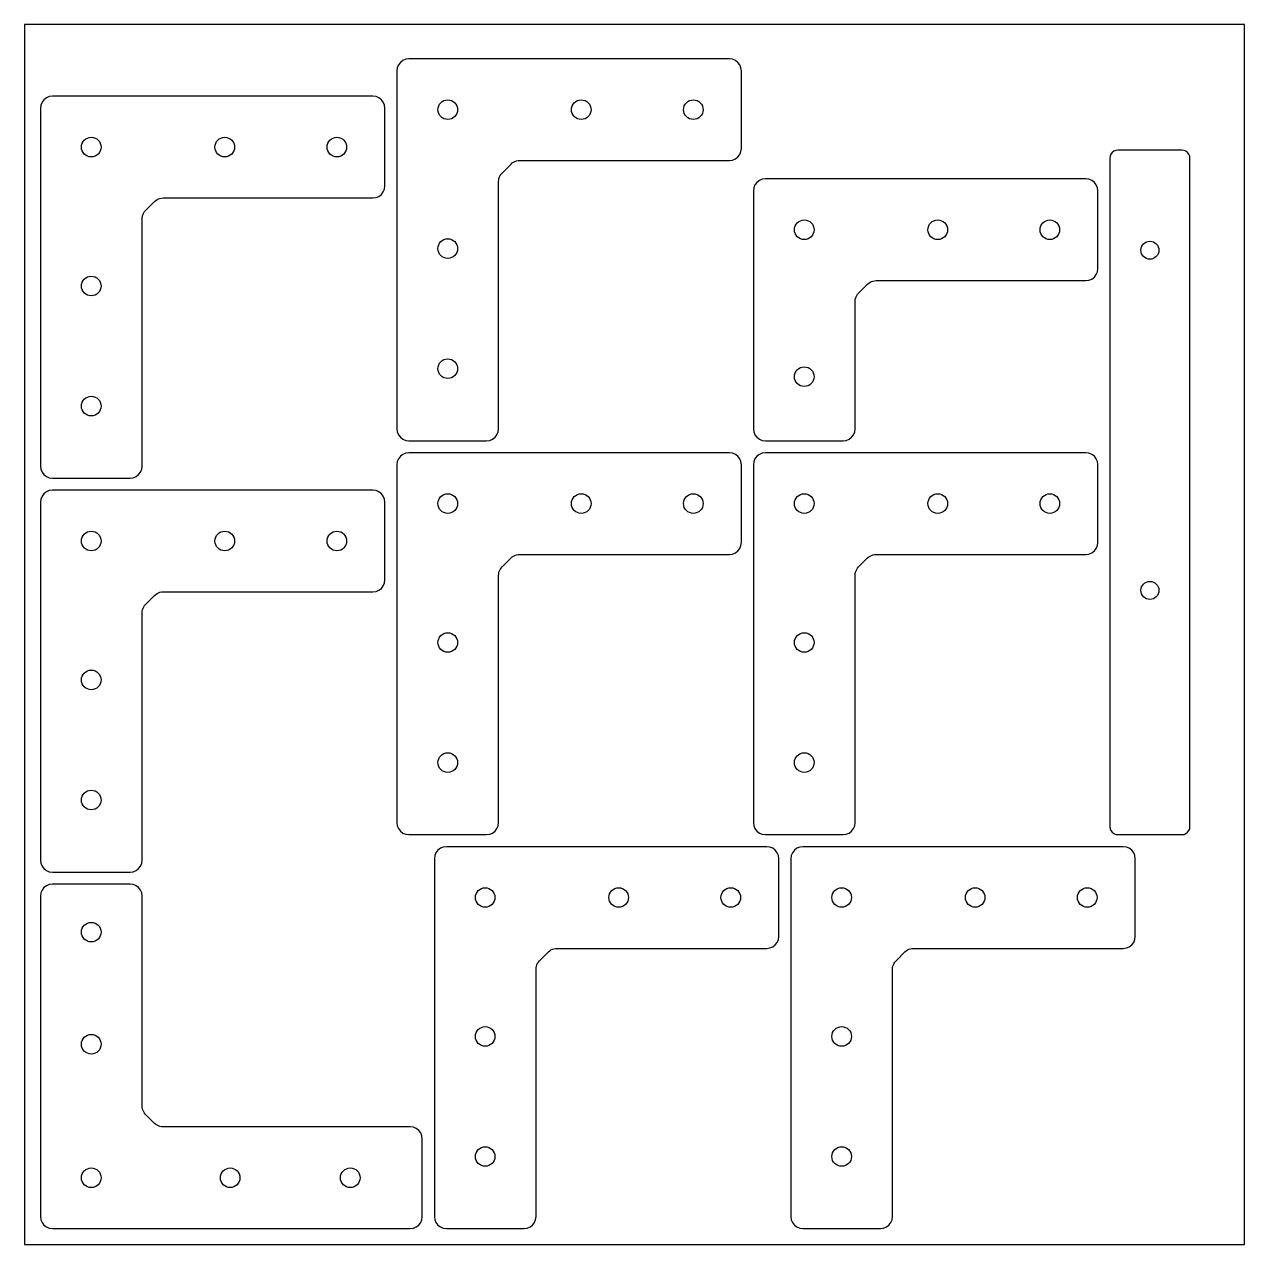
# Model space of a CAD drawing. Header units: millimetres. Extents: x 0 to 305, y 0 to 305.
import ezdxf

# ---------------------------------------------------------------- set-up
doc = ezdxf.new("R2010")
doc.units = ezdxf.units.MM

msp = doc.modelspace()

# ---------------------------------------------------------------- linework, layer by layer
at = {"layer": 'CUT'}
for points in [[(93.05, 203.8), (93.15, 203.02), (93.45, 202.3), (93.93, 201.68), (94.55, 201.2), (95.27, 200.9), (96.05, 200.8), (115.45, 200.8), (116.23, 200.9), (116.95, 201.2), (117.57, 201.68), (118.05, 202.3), (118.35, 203.02), (118.45, 203.8), (118.45, 265.56), (118.48, 265.95), (118.55, 266.33), (118.68, 266.71), (118.85, 267.06), (119.07, 267.38), (119.33, 267.68), (121.57, 269.92), (121.87, 270.18), (122.19, 270.4), (122.54, 270.57), (122.92, 270.7), (123.3, 270.77), (123.69, 270.8), (176.1, 270.8), (176.88, 270.9), (177.6, 271.2), (178.22, 271.68), (178.7, 272.3), (179, 273.02), (179.1, 273.8), (179.1, 293.2), (179, 293.98), (178.7, 294.7), (178.22, 295.32), (177.6, 295.8), (176.88, 296.1), (176.1, 296.2), (96.05, 296.2), (95.27, 296.1), (94.55, 295.8), (93.93, 295.32), (93.45, 294.7), (93.15, 293.98), (93.05, 293.2)], [(4, 194.45), (4.1, 193.67), (4.4, 192.95), (4.88, 192.33), (5.5, 191.85), (6.22, 191.55), (7, 191.45), (26.4, 191.45), (27.18, 191.55), (27.9, 191.85), (28.52, 192.33), (29, 192.95), (29.3, 193.67), (29.4, 194.45), (29.4, 256.21), (29.43, 256.6), (29.5, 256.98), (29.63, 257.36), (29.8, 257.71), (30.02, 258.03), (30.28, 258.33), (32.52, 260.57), (32.82, 260.83), (33.14, 261.05), (33.49, 261.22), (33.87, 261.35), (34.25, 261.42), (34.64, 261.45), (87.05, 261.45), (87.83, 261.55), (88.55, 261.85), (89.17, 262.33), (89.65, 262.95), (89.95, 263.67), (90.05, 264.45), (90.05, 283.85), (89.95, 284.63), (89.65, 285.35), (89.17, 285.97), (88.55, 286.45), (87.83, 286.75), (87.05, 286.85), (7, 286.85), (6.22, 286.75), (5.5, 286.45), (4.88, 285.97), (4.4, 285.35), (4.1, 284.63), (4, 283.85)], [(289.15, 102.4), (289.67, 102.47), (290.15, 102.67), (290.56, 102.99), (290.88, 103.4), (291.08, 103.88), (291.15, 104.4), (291.15, 271.4), (291.08, 271.92), (290.88, 272.4), (290.56, 272.81), (290.15, 273.13), (289.67, 273.33), (289.15, 273.4), (273.15, 273.4), (272.63, 273.33), (272.15, 273.13), (271.74, 272.81), (271.42, 272.4), (271.22, 271.92), (271.15, 271.4), (271.15, 104.4), (271.22, 103.88), (271.42, 103.4), (271.74, 102.99), (272.15, 102.67), (272.63, 102.47), (273.15, 102.4)], [(182.1, 203.8), (182.2, 203.02), (182.5, 202.3), (182.98, 201.68), (183.6, 201.2), (184.32, 200.9), (185.1, 200.8), (204.5, 200.8), (205.28, 200.9), (206, 201.2), (206.62, 201.68), (207.1, 202.3), (207.4, 203.02), (207.5, 203.8), (207.5, 235.56), (207.53, 235.95), (207.6, 236.33), (207.73, 236.71), (207.9, 237.06), (208.12, 237.38), (208.38, 237.68), (210.62, 239.92), (210.92, 240.18), (211.24, 240.4), (211.59, 240.57), (211.97, 240.7), (212.35, 240.77), (212.74, 240.8), (265.15, 240.8), (265.93, 240.9), (266.65, 241.2), (267.27, 241.68), (267.75, 242.3), (268.05, 243.02), (268.15, 243.8), (268.15, 263.2), (268.05, 263.98), (267.75, 264.7), (267.27, 265.32), (266.65, 265.8), (265.93, 266.1), (265.15, 266.2), (185.1, 266.2), (184.32, 266.1), (183.6, 265.8), (182.98, 265.32), (182.5, 264.7), (182.2, 263.98), (182.1, 263.2)], [(93.05, 105.4), (93.15, 104.62), (93.45, 103.9), (93.93, 103.28), (94.55, 102.8), (95.27, 102.5), (96.05, 102.4), (115.45, 102.4), (116.23, 102.5), (116.95, 102.8), (117.57, 103.28), (118.05, 103.9), (118.35, 104.62), (118.45, 105.4), (118.45, 167.16), (118.48, 167.55), (118.55, 167.93), (118.68, 168.31), (118.85, 168.66), (119.07, 168.98), (119.33, 169.28), (121.57, 171.52), (121.87, 171.78), (122.19, 172), (122.54, 172.17), (122.92, 172.3), (123.3, 172.37), (123.69, 172.4), (176.1, 172.4), (176.88, 172.5), (177.6, 172.8), (178.22, 173.28), (178.7, 173.9), (179, 174.62), (179.1, 175.4), (179.1, 194.8), (179, 195.58), (178.7, 196.3), (178.22, 196.92), (177.6, 197.4), (176.88, 197.7), (176.1, 197.8), (96.05, 197.8), (95.27, 197.7), (94.55, 197.4), (93.93, 196.92), (93.45, 196.3), (93.15, 195.58), (93.05, 194.8)], [(182.1, 105.4), (182.2, 104.62), (182.5, 103.9), (182.98, 103.28), (183.6, 102.8), (184.32, 102.5), (185.1, 102.4), (204.5, 102.4), (205.28, 102.5), (206, 102.8), (206.62, 103.28), (207.1, 103.9), (207.4, 104.62), (207.5, 105.4), (207.5, 167.16), (207.53, 167.55), (207.6, 167.93), (207.73, 168.31), (207.9, 168.66), (208.12, 168.98), (208.38, 169.28), (210.62, 171.52), (210.92, 171.78), (211.24, 172), (211.59, 172.17), (211.97, 172.3), (212.35, 172.37), (212.74, 172.4), (265.15, 172.4), (265.93, 172.5), (266.65, 172.8), (267.27, 173.28), (267.75, 173.9), (268.05, 174.62), (268.15, 175.4), (268.15, 194.8), (268.05, 195.58), (267.75, 196.3), (267.27, 196.92), (266.65, 197.4), (265.93, 197.7), (265.15, 197.8), (185.1, 197.8), (184.32, 197.7), (183.6, 197.4), (182.98, 196.92), (182.5, 196.3), (182.2, 195.58), (182.1, 194.8)], [(4, 96.05), (4.1, 95.27), (4.4, 94.55), (4.88, 93.93), (5.5, 93.45), (6.22, 93.15), (7, 93.05), (26.4, 93.05), (27.18, 93.15), (27.9, 93.45), (28.52, 93.93), (29, 94.55), (29.3, 95.27), (29.4, 96.05), (29.4, 157.81), (29.43, 158.2), (29.5, 158.58), (29.63, 158.96), (29.8, 159.31), (30.02, 159.63), (30.28, 159.93), (32.52, 162.17), (32.82, 162.43), (33.14, 162.65), (33.49, 162.82), (33.87, 162.95), (34.25, 163.02), (34.64, 163.05), (87.05, 163.05), (87.83, 163.15), (88.55, 163.45), (89.17, 163.93), (89.65, 164.55), (89.95, 165.27), (90.05, 166.05), (90.05, 185.45), (89.95, 186.23), (89.65, 186.95), (89.17, 187.57), (88.55, 188.05), (87.83, 188.35), (87.05, 188.45), (7, 188.45), (6.22, 188.35), (5.5, 188.05), (4.88, 187.57), (4.4, 186.95), (4.1, 186.23), (4, 185.45)], [(102.4, 7), (102.5, 6.22), (102.8, 5.5), (103.28, 4.88), (103.9, 4.4), (104.62, 4.1), (105.4, 4), (124.8, 4), (125.58, 4.1), (126.3, 4.4), (126.92, 4.88), (127.4, 5.5), (127.7, 6.22), (127.8, 7), (127.8, 68.76), (127.83, 69.15), (127.9, 69.53), (128.03, 69.91), (128.2, 70.26), (128.42, 70.58), (128.68, 70.88), (130.92, 73.12), (131.22, 73.38), (131.54, 73.6), (131.89, 73.77), (132.27, 73.9), (132.65, 73.97), (133.04, 74), (185.45, 74), (186.23, 74.1), (186.95, 74.4), (187.57, 74.88), (188.05, 75.5), (188.35, 76.22), (188.45, 77), (188.45, 96.4), (188.35, 97.18), (188.05, 97.9), (187.57, 98.52), (186.95, 99), (186.23, 99.3), (185.45, 99.4), (105.4, 99.4), (104.62, 99.3), (103.9, 99), (103.28, 98.52), (102.8, 97.9), (102.5, 97.18), (102.4, 96.4)], [(191.45, 7), (191.55, 6.22), (191.85, 5.5), (192.33, 4.88), (192.95, 4.4), (193.67, 4.1), (194.45, 4), (213.85, 4), (214.63, 4.1), (215.35, 4.4), (215.97, 4.88), (216.45, 5.5), (216.75, 6.22), (216.85, 7), (216.85, 68.76), (216.88, 69.15), (216.95, 69.53), (217.08, 69.91), (217.25, 70.26), (217.47, 70.58), (217.73, 70.88), (219.97, 73.12), (220.27, 73.38), (220.59, 73.6), (220.94, 73.77), (221.32, 73.9), (221.7, 73.97), (222.09, 74), (274.5, 74), (275.28, 74.1), (276, 74.4), (276.62, 74.88), (277.1, 75.5), (277.4, 76.22), (277.5, 77), (277.5, 96.4), (277.4, 97.18), (277.1, 97.9), (276.62, 98.52), (276, 99), (275.28, 99.3), (274.5, 99.4), (194.45, 99.4), (193.67, 99.3), (192.95, 99), (192.33, 98.52), (191.85, 97.9), (191.55, 97.18), (191.45, 96.4)], [(96.4, 4), (97.18, 4.1), (97.9, 4.4), (98.52, 4.88), (99, 5.5), (99.3, 6.22), (99.4, 7), (99.4, 26.4), (99.3, 27.18), (99, 27.9), (98.52, 28.52), (97.9, 29), (97.18, 29.3), (96.4, 29.4), (34.64, 29.4), (34.25, 29.43), (33.87, 29.5), (33.49, 29.63), (33.14, 29.8), (32.82, 30.02), (32.52, 30.28), (30.28, 32.52), (30.02, 32.82), (29.8, 33.14), (29.63, 33.49), (29.5, 33.87), (29.43, 34.25), (29.4, 34.64), (29.4, 87.05), (29.3, 87.83), (29, 88.55), (28.52, 89.17), (27.9, 89.65), (27.18, 89.95), (26.4, 90.05), (7, 90.05), (6.22, 89.95), (5.5, 89.65), (4.88, 89.17), (4.4, 88.55), (4.1, 87.83), (4, 87.05), (4, 7), (4.1, 6.22), (4.4, 5.5), (4.88, 4.88), (5.5, 4.4), (6.22, 4.1), (7, 4)]]:
    msp.add_lwpolyline(points, close=True, dxfattribs=at)
for centre, radius in [((105.75, 283.5), 2.45), ((139.1, 283.5), 2.45), ((167.1, 283.5), 2.45), ((16.7, 274.15), 2.45), ((50.05, 274.15), 2.45), ((78.05, 274.15), 2.45), ((194.8, 253.5), 2.45), ((228.15, 253.5), 2.45), ((256.15, 253.5), 2.45), ((105.75, 248.8), 2.45), ((281.15, 248.4), 2.25), ((16.7, 239.45), 2.45), ((105.75, 218.8), 2.45), ((194.8, 216.8), 2.45), ((16.7, 209.45), 2.45), ((105.75, 185.1), 2.45), ((139.1, 185.1), 2.45), ((167.1, 185.1), 2.45), ((194.8, 185.1), 2.45), ((228.15, 185.1), 2.45), ((256.15, 185.1), 2.45), ((16.7, 175.75), 2.45), ((50.05, 175.75), 2.45), ((78.05, 175.75), 2.45), ((281.15, 163.4), 2.25), ((105.75, 150.4), 2.45), ((194.8, 150.4), 2.45), ((16.7, 141.05), 2.45), ((105.75, 120.4), 2.45), ((194.8, 120.4), 2.45), ((16.7, 111.05), 2.45), ((115.1, 86.7), 2.45), ((148.45, 86.7), 2.45), ((176.45, 86.7), 2.45), ((204.15, 86.7), 2.45), ((237.5, 86.7), 2.45), ((265.5, 86.7), 2.45), ((16.7, 78.05), 2.45), ((16.7, 50.05), 2.45), ((115.1, 52), 2.45), ((204.15, 52), 2.45), ((115.1, 22), 2.45), ((204.15, 22), 2.45), ((16.7, 16.7), 2.45), ((51.4, 16.7), 2.45), ((81.4, 16.7), 2.45)]:
    msp.add_circle(centre, radius, dxfattribs=at)
at = {"layer": 'SHEET'}
msp.add_lwpolyline([(0, 0), (304.8, 0), (304.8, 304.8), (0, 304.8)], close=True, dxfattribs=at)

doc.saveas('drawing.dxf')
